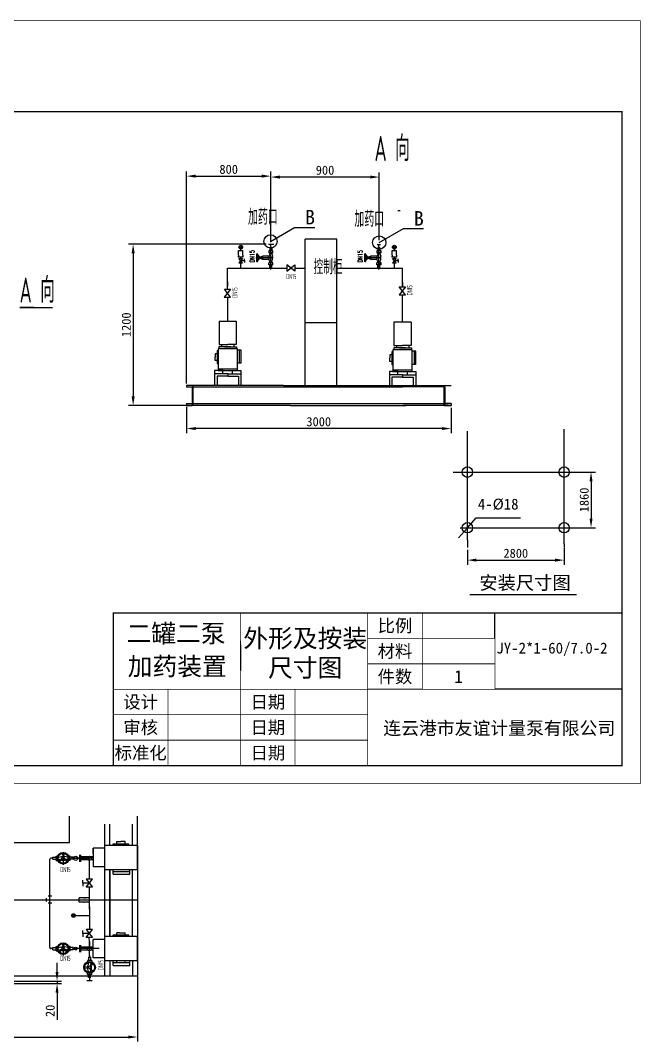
# Model space of a CAD drawing. Header units: millimetres. Extents: x 74 to 371, y -52 to 229.
# Drawn here: x 200.7 to 371.4, y -51.7 to 229.4 of the extents above; entities that cross this region are included whole.
import ezdxf
from ezdxf.enums import TextEntityAlignment as Align

# ---------------------------------------------------------------- set-up
doc = ezdxf.new("R2010")
doc.units = ezdxf.units.MM
doc.header["$PDMODE"] = 35
doc.layers.add('01-轮廓线', color=7, linetype='Continuous', lineweight=35)
doc.layers.add('04-标注', color=3, linetype='Continuous', lineweight=20)
doc.layers.add('05-文字', color=5, linetype='Continuous')
doc.styles.add('HZ0', font='romans', dxfattribs={"width": 0.6, "bigfont": 'hztxt0'})
doc.styles.add('S', font='SimSun.ttf')
doc.styles.add('S1', font='isocp.shx', dxfattribs={"width": 0.6, "height": 4.5, "bigfont": 'chinese.shx'})
doc.dimstyles.new('ISO-25', dxfattribs={"dimtxt": 2.5, "dimasz": 2.5, "dimexe": 1.25, "dimexo": 0.625, "dimtad": 1, "dimtxsty": 'Standard', "dimcen": 2.5, "dimadec": 0, "dimazin": 0, "dimtfac": 1, "dimtmove": 0, "dimatfit": 3, "dimfxl": 0, "dimarcsym": 0})

# ---------------------------------------------------------------- blocks, each defined once
blk = doc.blocks.new('*D24')
at = {"color": 0, "lineweight": -2}
for p, q in [((246.39, 123.03), (246.39, 115.78)), ((319.19, 122.75), (319.19, 115.78)), ((316.69, 117.03), (248.89, 117.03))]:
    blk.add_line(p, q, dxfattribs=at)
at = {"color": 0}
for points in [[(248.89, 117.44), (248.89, 116.61), (246.39, 117.03)], [(316.69, 117.44), (316.69, 116.61), (319.19, 117.03)]]:
    blk.add_solid(points, dxfattribs=at)
at = {"layer": 'Defpoints', "color": 0}
for p in [(246.39, 123.66), (319.19, 123.37), (246.39, 117.03)]:
    blk.add_point(p, dxfattribs=at)
at = {"color": 0, "insert": (282.79, 118.9), "char_height": 2.5, "attachment_point": 5}
blk.add_mtext('\\A1;3000', dxfattribs=at)
blk = doc.blocks.new('*D25')
at = {"color": 0, "lineweight": -2}
for p, q in [((268.33, 167.8), (230.45, 167.8)), ((231.7, 165.3), (231.7, 125.87)), ((247.3, 123.37), (230.45, 123.37))]:
    blk.add_line(p, q, dxfattribs=at)
at = {"color": 0}
for points in [[(231.28, 165.3), (232.12, 165.3), (231.7, 167.8)], [(231.28, 125.87), (232.12, 125.87), (231.7, 123.37)]]:
    blk.add_solid(points, dxfattribs=at)
at = {"layer": 'Defpoints', "color": 0}
for p in [(268.95, 167.8), (231.7, 123.37), (247.92, 123.37)]:
    blk.add_point(p, dxfattribs=at)
at = {"color": 0, "insert": (229.83, 145.59), "char_height": 2.5, "attachment_point": 5, "rotation": 90}
blk.add_mtext('\\A1;1200', dxfattribs=at)
blk = doc.blocks.new('*D26')
at = {"color": 0, "lineweight": -2}
for p, q in [((246.39, 129.47), (246.39, 187.75)), ((248.89, 186.5), (267.1, 186.5)), ((269.6, 168.29), (269.6, 187.75))]:
    blk.add_line(p, q, dxfattribs=at)
at = {"color": 0}
for points in [[(248.89, 186.92), (248.89, 186.08), (246.39, 186.5)], [(267.1, 186.92), (267.1, 186.08), (269.6, 186.5)]]:
    blk.add_solid(points, dxfattribs=at)
at = {"layer": 'Defpoints', "color": 0}
for p in [(269.6, 186.5), (269.6, 167.67), (246.39, 128.84)]:
    blk.add_point(p, dxfattribs=at)
at = {"color": 0, "insert": (258, 188.37), "char_height": 2.5, "attachment_point": 5}
blk.add_mtext('\\A1;800', dxfattribs=at)
blk = doc.blocks.new('*D32')
at = {"color": 0, "lineweight": -2}
for p, q in [((323.7, 83.63), (323.7, 79.56)), ((350.34, 84.15), (350.34, 79.56)), ((326.2, 80.81), (347.84, 80.81))]:
    blk.add_line(p, q, dxfattribs=at)
at = {"color": 0}
for points in [[(326.2, 81.23), (326.2, 80.39), (323.7, 80.81)], [(347.84, 81.23), (347.84, 80.39), (350.34, 80.81)]]:
    blk.add_solid(points, dxfattribs=at)
at = {"layer": 'Defpoints', "color": 0}
for p in [(350.34, 84.78), (323.7, 84.26), (350.34, 80.81)]:
    blk.add_point(p, dxfattribs=at)
at = {"color": 0, "insert": (337.02, 82.69), "char_height": 2.5, "attachment_point": 5}
blk.add_mtext('\\A1;2800', dxfattribs=at)
blk = doc.blocks.new('*D39')
at = {"color": 0, "lineweight": -2}
for p, q in [((232.88, -32.21), (232.88, -51.7)), ((156.56, -40.93), (156.56, -51.7)), ((159.06, -50.45), (230.38, -50.45))]:
    blk.add_line(p, q, dxfattribs=at)
at = {"color": 0}
for points in [[(159.06, -50.04), (159.06, -50.87), (156.56, -50.45)], [(230.38, -50.04), (230.38, -50.87), (232.88, -50.45)]]:
    blk.add_solid(points, dxfattribs=at)
at = {"layer": 'Defpoints', "color": 0}
for p in [(232.88, -31.59), (156.56, -40.31), (232.88, -50.45)]:
    blk.add_point(p, dxfattribs=at)
at = {"color": 0, "insert": (194.72, -48.58), "char_height": 2.5, "attachment_point": 5}
blk.add_mtext('\\A1;2200', dxfattribs=at)
blk = doc.blocks.new('*D40')
at = {"color": 0, "lineweight": -2}
for p, q in [((210.76, -32.53), (210.76, -30.03)), ((190.51, -35.03), (212.01, -35.03)), ((195.34, -35.75), (212.01, -35.75)), ((210.76, -35.03), (210.76, -35.75)), ((210.76, -38.25), (210.76, -45.75))]:
    blk.add_line(p, q, dxfattribs=at)
at = {"color": 0}
for points in [[(210.34, -32.53), (211.18, -32.53), (210.76, -35.03)], [(210.34, -38.25), (211.18, -38.25), (210.76, -35.75)]]:
    blk.add_solid(points, dxfattribs=at)
at = {"layer": 'Defpoints', "color": 0}
for p in [(189.88, -35.03), (194.72, -35.75), (210.76, -35.75)]:
    blk.add_point(p, dxfattribs=at)
at = {"color": 0, "insert": (208.88, -43.25), "char_height": 2.5, "attachment_point": 5, "rotation": 90}
blk.add_mtext('\\A1;20', dxfattribs=at)
blk = doc.blocks.new('*D41')
at = {"color": 0, "lineweight": -2}
for p, q in [((269.6, 174.23), (269.6, 187.5)), ((296.95, 186.25), (272.1, 186.25)), ((299.45, 168.84), (299.45, 187.5))]:
    blk.add_line(p, q, dxfattribs=at)
at = {"color": 0}
for points in [[(272.1, 186.67), (272.1, 185.83), (269.6, 186.25)], [(296.95, 186.67), (296.95, 185.83), (299.45, 186.25)]]:
    blk.add_solid(points, dxfattribs=at)
at = {"layer": 'Defpoints', "color": 0}
for p in [(269.6, 186.25), (269.6, 173.61), (299.45, 168.22)]:
    blk.add_point(p, dxfattribs=at)
at = {"color": 0, "insert": (284.52, 188.12), "char_height": 2.5, "attachment_point": 5}
blk.add_mtext('\\A1;900', dxfattribs=at)
blk = doc.blocks.new('*D44')
at = {"color": 0, "lineweight": -2}
for p, q in [((350.96, 105.03), (358.99, 105.03)), ((357.74, 102.53), (357.74, 92.24)), ((350.96, 89.74), (358.99, 89.74))]:
    blk.add_line(p, q, dxfattribs=at)
at = {"color": 0}
for points in [[(357.32, 102.53), (358.15, 102.53), (357.74, 105.03)], [(357.32, 92.24), (358.15, 92.24), (357.74, 89.74)]]:
    blk.add_solid(points, dxfattribs=at)
at = {"layer": 'Defpoints', "color": 0}
for p in [(350.34, 105.03), (350.34, 89.74), (357.74, 89.74)]:
    blk.add_point(p, dxfattribs=at)
at = {"color": 0, "insert": (355.86, 97.38), "char_height": 2.5, "attachment_point": 5, "rotation": 90}
blk.add_mtext('\\A1;1860', dxfattribs=at)

msp = doc.modelspace()

# ---------------------------------------------------------------- linework, layer by layer
at = {"color": 0}
for p, q in [((304.592, 177.015), (305.23, 177.015)), ((269.515, 168.55), (276.15, 172.38)), ((276.15, 172.38), (281.682, 172.38)), ((299.451, 168.216), (306.086, 172.047)), ((306.086, 172.047), (311.618, 172.047)), ((287.723, 169.162), (279.083, 169.162)), ((279.083, 128.842), (279.083, 169.162)), ((287.723, 128.554), (287.723, 169.162)), ((260.704, 166.018), (261.891, 166.018)), ((260.704, 165.361), (260.704, 166.018)), ((261.298, 166.979), (261.297, 166.018)), ((261.891, 165.361), (261.891, 166.018)), ((268.952, 167.8), (270.443, 167.8)), ((269.023, 165.934), (269.023, 165.358)), ((270.175, 165.934), (269.023, 165.934)), ((269.887, 166.798), (269.311, 166.798)), ((269.311, 166.798), (269.311, 165.934)), ((269.599, 166.798), (269.599, 167.669)), ((269.599, 161.211), (269.599, 166.798)), ((269.887, 166.798), (269.887, 165.934)), ((270.175, 165.358), (270.175, 165.934)), ((298.781, 165.934), (298.781, 165.358)), ((299.933, 165.934), (298.781, 165.934)), ((298.91, 167.701), (299.774, 167.701)), ((299.645, 166.798), (299.069, 166.798)), ((299.069, 166.798), (299.069, 165.934)), ((299.357, 166.798), (299.357, 167.669)), ((299.357, 161.211), (299.357, 166.798)), ((299.645, 166.798), (299.645, 165.934)), ((299.933, 165.358), (299.933, 165.934)), ((302.986, 166.018), (304.173, 166.018)), ((302.986, 165.361), (302.986, 166.018)), ((303.58, 166.979), (303.579, 166.018)), ((304.173, 165.361), (304.173, 166.018)), ((260.704, 164.756), (260.704, 165.361)), ((260.704, 164.756), (260.704, 164.518)), ((260.704, 164.215), (260.704, 164.518)), ((261.891, 164.215), (260.704, 164.215)), ((261.79, 163.86), (260.813, 162.65)), ((261.781, 162.65), (260.822, 163.86)), ((260.822, 163.86), (261.79, 163.86)), ((260.822, 163.86), (261.79, 163.86)), ((261.297, 164.215), (261.297, 163.86)), ((261.302, 163.255), (262.328, 163.255)), ((261.891, 164.756), (261.891, 165.689)), ((261.891, 164.756), (261.891, 164.215)), ((261.891, 164.215), (261.891, 164.518)), ((262.328, 163.255), (262.328, 163.738)), ((262.328, 163.255), (262.328, 162.771)), ((270.256, 164.004), (265.505, 164.004)), ((265.927, 165.133), (265.725, 165.133)), ((265.725, 162.875), (265.725, 165.133)), ((265.927, 162.875), (265.927, 165.133)), ((265.927, 164.942), (266.399, 164.307)), ((265.927, 164.773), (266.273, 164.307)), ((266.209, 164.198), (265.927, 164.198)), ((266.209, 163.81), (265.927, 163.81)), ((265.927, 163.067), (266.399, 163.702)), ((265.927, 163.236), (266.273, 163.702)), ((266.209, 163.702), (266.209, 164.307)), ((266.209, 164.307), (266.44, 164.307)), ((266.209, 163.702), (266.44, 163.702)), ((266.44, 163.702), (266.44, 164.307)), ((266.767, 164.198), (266.44, 164.198)), ((266.767, 163.81), (266.44, 163.81)), ((267.374, 164.436), (266.767, 164.198)), ((266.767, 163.81), (266.767, 164.198)), ((267.374, 163.572), (266.767, 163.81)), ((269.096, 164.436), (267.374, 164.436)), ((267.374, 163.572), (267.374, 164.436)), ((269.096, 163.572), (267.374, 163.572)), ((270.175, 165.358), (269.023, 165.358)), ((269.311, 165.209), (269.096, 164.436)), ((269.096, 163.572), (269.096, 164.436)), ((269.311, 162.799), (269.096, 163.572)), ((269.311, 165.209), (269.311, 165.358)), ((269.887, 165.209), (269.887, 165.358)), ((269.887, 165.209), (270.101, 164.436)), ((269.887, 162.799), (270.101, 163.572)), ((270.101, 163.572), (270.101, 164.436)), ((300.014, 164.004), (295.263, 164.004)), ((295.685, 165.133), (295.484, 165.133)), ((295.484, 162.875), (295.484, 165.133)), ((295.685, 162.875), (295.685, 165.133)), ((295.685, 164.942), (296.158, 164.307)), ((295.685, 164.773), (296.032, 164.307)), ((295.967, 164.198), (295.685, 164.198)), ((295.967, 163.81), (295.685, 163.81)), ((295.685, 163.067), (296.158, 163.702)), ((295.685, 163.236), (296.032, 163.702)), ((295.967, 163.702), (295.967, 164.307)), ((295.967, 164.307), (296.199, 164.307)), ((295.967, 163.702), (296.199, 163.702)), ((296.199, 163.702), (296.199, 164.307)), ((296.525, 164.198), (296.199, 164.198)), ((296.525, 163.81), (296.199, 163.81)), ((297.133, 164.436), (296.525, 164.198)), ((296.525, 163.81), (296.525, 164.198)), ((297.133, 163.572), (296.525, 163.81)), ((298.855, 164.436), (297.133, 164.436)), ((297.133, 163.572), (297.133, 164.436)), ((298.855, 163.572), (297.133, 163.572)), ((299.933, 165.358), (298.781, 165.358)), ((299.069, 165.209), (298.855, 164.436)), ((298.855, 163.572), (298.855, 164.436)), ((299.069, 162.799), (298.855, 163.572)), ((299.069, 165.209), (299.069, 165.358)), ((299.645, 165.209), (299.645, 165.358)), ((299.645, 165.209), (299.86, 164.436)), ((299.645, 162.799), (299.86, 163.572)), ((299.86, 163.572), (299.86, 164.436)), ((302.986, 164.756), (302.986, 165.361)), ((302.986, 164.756), (302.986, 164.518)), ((302.986, 164.215), (302.986, 164.518)), ((304.173, 164.215), (302.986, 164.215)), ((304.072, 163.86), (303.095, 162.65)), ((304.063, 162.65), (303.104, 163.86)), ((303.104, 163.86), (304.072, 163.86)), ((303.104, 163.86), (304.072, 163.86)), ((303.579, 164.215), (303.579, 163.86)), ((303.584, 163.255), (304.61, 163.255)), ((304.173, 164.756), (304.173, 165.689)), ((304.173, 164.756), (304.173, 164.215)), ((304.173, 164.215), (304.173, 164.518)), ((304.61, 163.255), (304.61, 163.738)), ((304.61, 163.255), (304.61, 162.771)), ((257.672, 156.172), (257.672, 161.211)), ((257.672, 161.211), (261.297, 161.211)), ((260.813, 162.65), (261.781, 162.65)), ((261.297, 162.65), (261.297, 162.315)), ((261.297, 162.315), (261.297, 161.211)), ((261.297, 161.211), (274.024, 161.211)), ((265.927, 162.875), (265.725, 162.875)), ((270.175, 162.651), (269.023, 162.651)), ((269.023, 162.075), (269.023, 162.651)), ((270.175, 162.075), (269.023, 162.075)), ((269.311, 162.651), (269.311, 162.799)), ((269.311, 161.211), (269.311, 162.075)), ((269.887, 161.211), (269.311, 161.211)), ((269.599, 161.211), (269.599, 162.736)), ((269.599, 160.814), (269.599, 161.211)), ((269.887, 162.651), (269.887, 162.799)), ((269.887, 161.211), (269.887, 162.075)), ((270.175, 162.075), (270.175, 162.651)), ((274.024, 162.094), (274.024, 160.366)), ((276.184, 160.35), (274.024, 162.094)), ((274.024, 160.366), (276.184, 162.078)), ((276.184, 162.078), (276.184, 160.35)), ((276.184, 162.078), (276.184, 160.35)), ((276.184, 161.211), (277.9, 161.211)), ((277.9, 161.211), (279.083, 161.211)), ((287.723, 161.211), (292.341, 161.211)), ((292.341, 161.211), (305.804, 161.211)), ((295.685, 162.875), (295.484, 162.875)), ((299.933, 162.651), (298.781, 162.651)), ((298.781, 162.075), (298.781, 162.651)), ((299.933, 162.075), (298.781, 162.075)), ((299.069, 162.651), (299.069, 162.799)), ((299.069, 161.211), (299.069, 162.075)), ((299.645, 161.211), (299.069, 161.211)), ((299.357, 160.814), (299.357, 161.211)), ((299.645, 162.651), (299.645, 162.799)), ((299.645, 161.211), (299.645, 162.736)), ((299.645, 161.211), (299.645, 162.075)), ((299.933, 162.075), (299.933, 162.651)), ((303.095, 162.65), (304.063, 162.65)), ((303.579, 162.65), (303.579, 162.315)), ((303.579, 162.315), (303.579, 161.211)), ((305.804, 159.817), (305.804, 161.211)), ((305.804, 160.354), (305.804, 160.923)), ((305.804, 155.884), (305.804, 160.891)), ((305.804, 159.817), (305.804, 160.891)), ((257.672, 157.518), (257.672, 156.172)), ((305.804, 155.884), (305.804, 159.817)), ((258.544, 155.367), (256.801, 153.207)), ((258.529, 153.207), (256.816, 155.367)), ((256.816, 155.367), (258.544, 155.367)), ((256.816, 155.367), (258.544, 155.367)), ((257.68, 155.367), (257.672, 156.845)), ((287.723, 128.842), (287.723, 156.246)), ((306.652, 156), (304.908, 153.84)), ((306.636, 153.84), (304.924, 156)), ((304.924, 156), (306.652, 156)), ((304.924, 156), (306.652, 156)), ((305.804, 157.23), (305.804, 155.884)), ((256.801, 153.207), (258.529, 153.207)), ((257.735, 146.63), (257.735, 153.207)), ((304.908, 153.84), (306.636, 153.84)), ((305.772, 153.84), (305.772, 146.342)), ((204.206, 150.382), (204.206, 150.382)), ((204.328, 150.382), (209.522, 150.382)), ((255.37, 146.63), (255.37, 140.147)), ((255.37, 146.63), (260.1, 146.63)), ((260.1, 146.63), (260.1, 140.147)), ((303.497, 146.342), (303.497, 139.859)), ((307.044, 146.342), (303.497, 146.342)), ((308.227, 146.342), (305.862, 146.342)), ((308.227, 146.342), (308.227, 139.859)), ((287.723, 146.122), (279.083, 146.122)), ((255.086, 138.422), (254.791, 138.422)), ((254.791, 138.422), (254.791, 134.908)), ((260.385, 138.98), (255.086, 138.98)), ((255.086, 138.98), (255.086, 133.036)), ((257.735, 139.531), (255.318, 139.531)), ((255.318, 139.531), (255.318, 138.98)), ((255.37, 140.147), (257.735, 140.147)), ((256.028, 140.147), (256.028, 139.531)), ((256.889, 139.531), (257.735, 139.531)), ((260.1, 140.147), (257.735, 140.147)), ((258.581, 139.531), (257.735, 139.531)), ((257.735, 139.531), (260.152, 139.531)), ((259.443, 140.147), (259.443, 139.531)), ((260.152, 139.531), (260.152, 138.98)), ((260.385, 133.036), (260.385, 138.98)), ((261.421, 138.64), (260.385, 138.64)), ((260.903, 138.64), (260.903, 134.987)), ((261.421, 134.987), (261.421, 138.64)), ((303.212, 138.134), (302.917, 138.134)), ((302.917, 138.134), (302.917, 134.62)), ((308.511, 138.692), (303.212, 138.692)), ((303.212, 138.692), (303.212, 132.748)), ((305.862, 139.243), (303.445, 139.243)), ((303.445, 139.243), (303.445, 138.692)), ((303.497, 139.859), (305.862, 139.859)), ((304.154, 139.859), (304.154, 139.243)), ((305.016, 139.243), (305.862, 139.243)), ((308.227, 139.859), (305.862, 139.859)), ((306.708, 139.243), (305.862, 139.243)), ((305.862, 139.243), (308.278, 139.243)), ((307.569, 139.859), (307.569, 139.243)), ((308.278, 139.243), (308.278, 138.692)), ((308.511, 132.748), (308.511, 138.692)), ((309.548, 138.352), (308.511, 138.352)), ((309.029, 138.352), (309.029, 134.699)), ((309.548, 134.699), (309.548, 138.352)), ((254.791, 137.589), (254.233, 137.589)), ((254.233, 137.589), (254.233, 136.665)), ((254.233, 135.741), (254.233, 136.665)), ((254.791, 135.741), (254.233, 135.741)), ((261.421, 134.987), (260.385, 134.987)), ((302.917, 137.301), (302.359, 137.301)), ((302.359, 137.301), (302.359, 136.377)), ((302.359, 135.453), (302.359, 136.377)), ((302.917, 135.453), (302.359, 135.453)), ((256.399, 133.036), (254.095, 133.036)), ((254.095, 133.036), (254.095, 132.115)), ((254.095, 132.115), (254.095, 128.842)), ((257.735, 132.115), (254.095, 132.115)), ((254.791, 134.908), (255.086, 134.908)), ((255.086, 133.497), (260.385, 133.497)), ((255.086, 133.036), (260.385, 133.036)), ((256.399, 132.115), (256.399, 133.036)), ((257.735, 132.115), (257.735, 131.423)), ((257.735, 132.115), (261.376, 132.115)), ((257.735, 132.115), (257.735, 131.423)), ((259.072, 132.115), (259.072, 133.036)), ((259.072, 133.036), (261.376, 133.036)), ((261.376, 133.036), (261.376, 132.115)), ((261.376, 132.115), (261.376, 128.842)), ((304.525, 132.748), (302.221, 132.748)), ((302.221, 132.748), (302.221, 131.827)), ((302.917, 134.62), (303.212, 134.62)), ((303.212, 133.209), (308.511, 133.209)), ((303.212, 132.748), (308.511, 132.748)), ((304.525, 131.827), (304.525, 132.748)), ((307.198, 131.827), (307.198, 132.748)), ((307.198, 132.748), (309.502, 132.748)), ((309.548, 134.699), (308.511, 134.699)), ((309.502, 132.748), (309.502, 131.827)), ((254.786, 131.423), (254.786, 128.842)), ((257.735, 131.423), (254.786, 131.423)), ((257.735, 131.423), (260.684, 131.423)), ((260.684, 131.423), (260.684, 128.842)), ((302.221, 131.827), (302.221, 128.554)), ((305.862, 131.827), (302.221, 131.827)), ((305.862, 131.135), (302.913, 131.135)), ((302.913, 131.135), (302.913, 128.842)), ((305.862, 131.827), (305.862, 131.135)), ((305.862, 131.827), (309.502, 131.827)), ((305.862, 131.827), (305.862, 131.135)), ((305.862, 131.135), (308.811, 131.135)), ((308.811, 131.135), (308.811, 128.554)), ((309.502, 131.827), (309.502, 128.554)), ((273.115, 128.842), (246.395, 128.842)), ((246.395, 128.842), (246.395, 128.554)), ((246.395, 128.554), (255.035, 128.554)), ((247.923, 128.554), (247.923, 123.37)), ((248.267, 123.37), (248.267, 128.842)), ((248.267, 128.554), (279.083, 128.554)), ((273.115, 128.842), (319.195, 128.842)), ((279.083, 128.554), (305.803, 128.554)), ((286.139, 128.554), (287.723, 128.554)), ((287.723, 128.554), (286.139, 128.554)), ((287.723, 128.842), (287.723, 128.554)), ((317.323, 128.554), (305.803, 128.554)), ((317.323, 123.37), (317.323, 128.842)), ((317.611, 123.37), (317.611, 128.554)), ((246.395, 123.946), (246.395, 123.37)), ((246.395, 123.946), (247.923, 123.946)), ((247.923, 123.946), (318.403, 123.946)), ((319.195, 123.946), (317.611, 123.946)), ((319.195, 123.946), (319.195, 123.37)), ((246.395, 123.37), (247.923, 123.37)), ((247.923, 123.37), (246.395, 123.37)), ((246.395, 123.37), (247.923, 123.37)), ((248.267, 123.37), (246.395, 123.37)), ((274.987, 123.37), (248.267, 123.37)), ((274.987, 123.37), (306.719, 123.37)), ((317.323, 123.37), (306.091, 123.37)), ((317.323, 123.37), (319.195, 123.37)), ((317.611, 123.37), (319.195, 123.37)), ((319.195, 123.37), (317.611, 123.37)), ((323.697, 86.397), (323.697, 116.343)), ((350.337, 85.3), (350.337, 116.813)), ((319.758, 105.032), (320.396, 105.032)), ((320.396, 105.032), (353.751, 105.032)), ((323.697, 89.737), (326.077, 92.425)), ((326.077, 92.425), (338.294, 92.425)), ((323.697, 89.737), (321.209, 86.929)), ((321.702, 89.737), (353.096, 89.737)), ((323.697, 86.397), (323.697, 84.258)), ((350.337, 85.3), (350.337, 84.258)), ((350.337, 85.3), (350.337, 84.259)), ((324.404, 71.31), (353.692, 71.31)), ((296.269, 66.261), (311.269, 66.261)), ((331.269, 59.261), (331.269, 66.261)), ((214.158, 3.128), (214.158, 10.328)), ((232.878, 2.653), (232.878, 10.328)), ((223.792, 8.168), (223.792, -29.424)), ((225.31, 2.284), (225.31, 8.168)), ((231.481, 2.284), (231.481, 8.168)), ((232.878, 1.641), (232.878, 8.168)), ((179.598, 3.128), (214.158, 3.128)), ((227.173, 2.653), (227.173, 3.35)), ((227.173, 3.35), (228.328, 3.35)), ((229.483, 3.35), (228.328, 3.35)), ((229.483, 2.653), (229.483, 3.35)), ((212.242, 0.07), (212.354, -0.935)), ((212.437, 0.449), (212.437, -3.039)), ((212.633, 0.07), (212.52, -0.935)), ((223.792, 1.515), (220.724, 1.515)), ((220.724, 0.025), (220.724, 1.515)), ((220.724, 1.515), (220.724, -3.57)), ((220.724, 0.025), (220.724, -2.518)), ((232.878, 2.284), (223.792, 2.284)), ((223.792, 2.284), (223.792, -4.34)), ((223.792, 1.515), (223.792, -3.57)), ((230.524, 2.653), (226.132, 2.653)), ((226.132, 2.653), (226.132, 2.284)), ((230.524, 2.284), (230.524, 2.653)), ((232.878, -4.34), (232.878, 2.284)), ((232.878, 2.284), (232.878, -31.587)), ((208.786, -25.839), (208.786, -1.535)), ((209.643, -1.247), (209.074, -1.247)), ((209.643, -0.959), (210.507, -0.959)), ((209.643, -1.535), (209.643, -0.959)), ((209.643, -1.535), (210.507, -1.535)), ((210.507, -0.671), (211.083, -0.671)), ((210.507, -1.823), (210.507, -0.671)), ((210.507, -1.823), (210.931, -1.823)), ((211.083, -1.572), (211.083, -0.922)), ((211.083, -0.959), (211.232, -0.959)), ((211.083, -1.535), (211.232, -1.535)), ((211.199, -1.736), (212.126, -1.33)), ((211.232, -0.959), (212.005, -0.744)), ((211.232, -1.535), (211.493, -1.607)), ((211.394, -2.074), (212.209, -1.474)), ((211.882, -1.715), (212.005, -1.749)), ((212.005, -0.744), (212.333, -0.744)), ((212.005, -1.749), (212.869, -1.749)), ((212.541, -0.744), (212.869, -0.744)), ((213.48, -2.074), (212.665, -1.474)), ((213.675, -1.736), (212.748, -1.33)), ((213.642, -0.959), (212.869, -0.744)), ((212.992, -1.715), (212.869, -1.749)), ((213.642, -1.535), (213.381, -1.607)), ((213.642, -0.959), (213.791, -0.959)), ((213.642, -1.535), (213.791, -1.535)), ((213.791, -1.572), (213.791, -0.922)), ((214.367, -0.671), (213.943, -0.671)), ((214.367, -1.823), (213.943, -1.823)), ((214.367, -1.823), (214.367, -0.671)), ((215.231, -0.959), (214.367, -0.959)), ((215.231, -1.535), (214.367, -1.535)), ((214.738, -1.247), (219.375, -1.247)), ((215.231, -1.535), (215.231, -0.959)), ((216.571, -1.247), (215.231, -1.247)), ((218.657, -1.247), (215.901, -1.247)), ((218.657, -1.247), (215.901, -1.247)), ((217.733, -1.247), (215.901, -1.247)), ((217.063, -2.219), (217.063, -0.275)), ((217.063, -2.219), (217.063, -0.275)), ((217.279, -2.219), (217.279, -0.275)), ((217.279, -2.219), (217.279, -0.275)), ((219.299, -0.834), (217.279, -0.834)), ((219.315, -1.66), (217.279, -1.66)), ((220.827, -1.247), (217.803, -1.247)), ((219.68, -7.017), (219.68, -0.834)), ((220.724, -0.834), (220.017, -0.834)), ((220.724, -1.66), (220.017, -1.66)), ((223.792, -3.57), (220.724, -3.57)), ((223.792, -4.34), (232.878, -4.34)), ((223.792, -4.34), (223.792, -22.8)), ((225.31, -4.34), (225.31, -22.8)), ((225.31, -22.8), (225.31, -4.34)), ((226.23, -5.635), (226.23, -4.34)), ((230.797, -4.988), (226.23, -4.988)), ((230.797, -5.635), (230.797, -4.34)), ((231.481, -5.635), (231.481, -4.34)), ((217.84, -8.097), (217.84, -7.234)), ((219.672, -8.097), (217.84, -8.097)), ((217.84, -8.097), (217.84, -8.96)), ((218.8, -9.177), (220.544, -7.017)), ((218.816, -7.017), (220.528, -9.177)), ((220.544, -7.017), (218.816, -7.017)), ((226.23, -5.635), (230.797, -5.635)), ((220.528, -9.177), (218.8, -9.177)), ((220.528, -9.177), (218.8, -9.177)), ((219.658, -10.257), (219.664, -9.177)), ((219.658, -13.879), (219.658, -10.257)), ((156.558, -12.712), (232.878, -12.712)), ((207.72, -12.211), (207.72, -13.154)), ((208.281, -11.567), (209.288, -11.567)), ((208.323, -13.537), (209.351, -13.537)), ((208.382, -12.712), (210.663, -12.712)), ((216.824, -13.305), (216.824, -12.118)), ((217.481, -12.118), (216.824, -12.118)), ((217.481, -13.305), (216.824, -13.305)), ((218.086, -12.118), (217.153, -12.118)), ((218.086, -13.305), (217.481, -13.305)), ((218.086, -12.118), (218.627, -12.118)), ((218.086, -13.305), (218.324, -13.305)), ((218.929, -12.118), (218.324, -12.118)), ((218.929, -13.305), (218.324, -13.305)), ((219.658, -12.118), (218.929, -12.118)), ((219.658, -13.305), (218.929, -13.305)), ((219.658, -15.261), (219.658, -13.819)), ((219.658, -14.582), (219.658, -15.261)), ((219.658, -15.261), (219.658, -18.717)), ((215.283, -17.02), (219.658, -17.02)), ((219.658, -18.717), (219.658, -19.808)), ((217.81, -21.968), (217.81, -21.105)), ((217.81, -21.968), (217.81, -22.831)), ((219.642, -21.968), (217.81, -21.968)), ((218.77, -23.048), (219.277, -22.42)), ((220.514, -20.888), (218.786, -20.888)), ((218.786, -20.888), (219.997, -22.416)), ((219.277, -22.42), (220.514, -20.888)), ((219.658, -19.808), (219.65, -20.888)), ((219.997, -22.416), (220.498, -23.048)), ((230.524, -22.432), (226.132, -22.432)), ((226.132, -22.432), (226.132, -22.8)), ((227.969, -21.734), (227.173, -21.734)), ((227.173, -22.432), (227.173, -21.734)), ((227.969, -21.734), (229.483, -21.734)), ((229.483, -22.432), (229.483, -21.734)), ((230.524, -22.8), (230.524, -22.432)), ((212.242, -24.811), (212.354, -25.816)), ((212.437, -24.547), (212.437, -28.035)), ((212.633, -24.811), (212.52, -25.816)), ((217.063, -27.099), (217.063, -25.155)), ((217.279, -27.099), (217.279, -25.155)), ((220.498, -23.048), (218.77, -23.048)), ((219.658, -24.192), (219.634, -23.048)), ((219.658, -27.996), (219.658, -24.192)), ((219.658, -24.192), (219.658, -26.094)), ((220.724, -28.655), (220.724, -23.57)), ((222.237, -23.57), (220.724, -23.57)), ((223.792, -23.57), (222.237, -23.57)), ((232.878, -22.8), (223.792, -22.8)), ((223.792, -22.8), (223.792, -29.424)), ((223.792, -23.57), (223.792, -28.655)), ((232.878, -29.424), (232.878, -22.8)), ((209.643, -26.127), (209.074, -26.127)), ((209.643, -25.839), (210.507, -25.839)), ((209.643, -26.415), (209.643, -25.839)), ((209.643, -26.415), (210.507, -26.415)), ((210.507, -26.703), (210.507, -25.551)), ((210.507, -25.551), (211.083, -25.551)), ((210.507, -26.703), (210.931, -26.703)), ((211.083, -26.452), (211.083, -25.802)), ((211.083, -25.839), (211.232, -25.839)), ((211.083, -26.415), (211.232, -26.415)), ((211.199, -26.616), (212.126, -26.211)), ((211.232, -25.839), (212.005, -25.625)), ((211.232, -26.415), (211.493, -26.488)), ((211.394, -26.955), (212.209, -26.355)), ((211.882, -26.596), (212.005, -26.63)), ((212.005, -25.625), (212.333, -25.625)), ((212.005, -26.63), (212.869, -26.63)), ((212.541, -25.625), (212.869, -25.625)), ((213.48, -26.955), (212.665, -26.355)), ((213.675, -26.616), (212.748, -26.211)), ((213.642, -25.839), (212.869, -25.625)), ((212.992, -26.596), (212.869, -26.63)), ((213.642, -26.415), (213.381, -26.488)), ((213.642, -25.839), (213.791, -25.839)), ((213.642, -26.415), (213.791, -26.415)), ((213.791, -26.452), (213.791, -25.802)), ((214.367, -25.551), (213.943, -25.551)), ((214.367, -26.703), (213.943, -26.703)), ((214.367, -26.703), (214.367, -25.551)), ((215.231, -25.839), (214.367, -25.839)), ((215.231, -26.415), (214.367, -26.415)), ((215.231, -26.415), (215.231, -25.839)), ((215.901, -26.127), (215.231, -26.127)), ((218.547, -26.127), (215.901, -26.127)), ((219.299, -25.714), (217.279, -25.714)), ((219.315, -26.54), (217.279, -26.54)), ((220.328, -26.127), (217.572, -26.127)), ((222.341, -26.127), (219.317, -26.127)), ((220.724, -25.714), (220.017, -25.714)), ((220.724, -26.54), (220.017, -26.54)), ((220.29, -29.346), (219.138, -29.346)), ((219.138, -29.346), (219.138, -29.769)), ((219.426, -30.071), (219.212, -30.844)), ((219.212, -31.171), (219.212, -30.844)), ((220.039, -29.922), (219.389, -29.922)), ((219.426, -28.482), (219.426, -29.346)), ((220.002, -28.482), (219.426, -28.482)), ((219.426, -30.071), (219.426, -29.922)), ((220.203, -30.038), (219.798, -30.965)), ((220.542, -30.233), (219.942, -31.048)), ((220.002, -28.482), (220.002, -29.346)), ((220.002, -30.071), (220.002, -29.922)), ((220.002, -30.071), (220.075, -30.332)), ((220.183, -30.721), (220.217, -30.844)), ((220.217, -31.708), (220.217, -30.844)), ((220.29, -29.346), (220.29, -29.769)), ((223.792, -28.655), (220.724, -28.655)), ((223.792, -28.655), (222.237, -28.655)), ((223.792, -29.424), (232.878, -29.424)), ((223.792, -29.424), (223.792, -33.592)), ((225.31, -29.424), (225.31, -33.592)), ((226.23, -30.72), (226.23, -29.424)), ((230.797, -30.072), (226.23, -30.072)), ((226.23, -30.72), (230.797, -30.72)), ((227.125, -29.424), (227.125, -30.04)), ((229.544, -30.04), (229.544, -29.424)), ((230.797, -30.72), (230.797, -29.424)), ((231.481, -29.424), (231.481, -31.587)), ((156.558, -33.592), (215.132, -33.592)), ((212.222, -33.592), (229.968, -33.592)), ((218.398, -31.08), (219.403, -31.193)), ((218.398, -31.471), (219.403, -31.359)), ((219.138, -33.205), (219.138, -32.629)), ((220.29, -33.205), (219.138, -33.205)), ((219.212, -31.708), (219.212, -31.38)), ((219.426, -32.481), (219.212, -31.708)), ((220.039, -32.629), (219.389, -32.629)), ((219.426, -32.629), (219.426, -32.481)), ((219.426, -34.069), (219.426, -33.205)), ((219.714, -32.755), (219.714, -34.663)), ((219.714, -33.205), (219.714, -34.848)), ((220.203, -32.514), (219.798, -31.587)), ((220.542, -32.318), (219.942, -31.504)), ((220.002, -32.481), (220.075, -32.22)), ((220.002, -32.629), (220.002, -32.481)), ((220.002, -34.069), (220.002, -33.205)), ((220.183, -31.831), (220.217, -31.708)), ((220.29, -33.205), (220.29, -32.782)), ((229.968, -33.592), (232.878, -33.592)), ((231.481, -31.587), (231.481, -33.592)), ((232.878, -31.587), (232.878, -35.752)), ((219.002, -34.848), (220.426, -34.848)), ((220.002, -34.069), (219.426, -34.069))]:
    msp.add_line(p, q, dxfattribs=at)
for p, q in [((231.481, -22.8), (231.481, -5.635)), ((219.658, -27.996), (219.658, -28.636))]:
    msp.add_line(p, q)
for points, const_width in [([(74.269, 19.261), (371.269, 19.261), (371.269, 229.261), (74.269, 229.261)], 0.2), ([(79.269, 24.261), (366.269, 24.261), (366.269, 204.261), (79.269, 204.261)], 0.4), ([(226.269, 24.261), (366.269, 24.261), (366.269, 66.261), (226.269, 66.261)], 0.4)]:
    msp.add_lwpolyline(points, close=True, dxfattribs=dict(const_width=const_width))
msp.add_lwpolyline([(261.269, 66.261, 0.2, 0.2, 0), (261.269, 24.261, 0.2, 0.2, 0)], format="xyseb")
at = {"const_width": 0.2}
for points in [[(296.269, 66.261), (296.269, 24.261)], [(311.269, 66.261), (311.269, 45.261)], [(331.269, 66.261), (331.269, 45.261)], [(331.269, 59.261), (296.269, 59.261)], [(331.269, 52.261), (296.269, 52.261)], [(366.269, 45.261), (226.269, 45.261)], [(241.269, 45.261), (241.269, 24.261)], [(276.269, 45.261), (276.269, 24.261)], [(296.269, 38.261), (226.269, 38.261)], [(296.269, 31.261), (226.269, 31.261)]]:
    msp.add_lwpolyline(points, dxfattribs=at)
at = {"color": 0}
for centre, radius in [((269.515, 168.55), 1.824), ((299.451, 168.216), 1.824), ((261.315, 166.979), 0.51), ((261.315, 166.979), 0.272), ((303.597, 166.979), 0.51), ((303.597, 166.979), 0.272), ((323.697, 105.032), 1.44), ((350.337, 105.032), 1.44), ((323.697, 89.737), 1.44), ((350.337, 89.737), 1.44), ((212.437, -1.247), 1.613), ((212.437, -1.247), 1.392), ((212.437, -1.247), 0.322), ((215.901, -1.247), 0.576), ((215.901, -1.247), 0.576), ((219.658, -1.247), 0.547), ((215.283, -17.02), 0.51), ((215.283, -17.02), 0.272), ((212.437, -26.127), 1.613), ((212.437, -26.127), 1.392), ((212.437, -26.127), 0.322), ((215.901, -26.127), 0.388), ((219.658, -26.127), 0.547), ((219.714, -31.276), 1.613), ((219.714, -31.276), 1.392), ((219.714, -31.276), 0.322)]:
    msp.add_circle(centre, radius, dxfattribs=at)
for centre, radius, start, end in [((212.184, 0.064), 0.0576, 6.39067, 100.91703), ((212.69, 0.064), 0.0576, 79.08297, 173.60933), ((209.074, -1.535), 0.288, 90, 180), ((211.176, -1.683), 0.0576, 199.08297, 293.60933), ((211.429, -2.121), 0.0576, 126.39067, 220.91703), ((213.445, -2.121), 0.0576, 319.08297, 53.60933), ((213.698, -1.683), 0.0576, 246.39067, 340.91703), ((212.184, -24.817), 0.0576, 6.39067, 100.91703), ((212.69, -24.817), 0.0576, 79.08297, 173.60933), ((209.074, -25.839), 0.288, 180, 270), ((211.176, -26.564), 0.0576, 199.08297, 293.60933), ((211.429, -27.001), 0.0576, 126.39067, 220.91703), ((213.445, -27.001), 0.0576, 319.08297, 53.60933), ((213.698, -26.564), 0.0576, 246.39067, 340.91703), ((220.151, -30.015), 0.0576, 336.39067, 70.91703), ((220.588, -30.267), 0.0576, 49.08297, 143.60933), ((218.404, -31.023), 0.0576, 169.08297, 263.60933), ((218.404, -31.528), 0.0576, 96.39067, 190.91703), ((220.151, -32.537), 0.0576, 289.08297, 23.60933), ((220.588, -32.284), 0.0576, 216.39067, 310.91703)]:
    msp.add_arc(centre, radius, start, end, dxfattribs=at)
at = {"layer": '01-轮廓线', "color": 0}
msp.add_line((204.328, 150.382), (200.486, 150.382), dxfattribs=at)
at = {"layer": '04-标注'}
msp.add_line((366.269, 204.261), (366.269, 204.261), dxfattribs=at)
at = {"layer": '04-标注', "color": 0}
for p, q in [((226.269, 66.261), (226.269, 66.261)), ((226.269, 66.261), (226.269, 58.636)), ((261.269, 58.636), (261.269, 53.944)), ((261.269, 58.636), (261.269, 50.407)), ((261.269, 53.944), (261.269, 50.407)), ((296.269, 45.261), (311.269, 45.261)), ((296.269, 45.261), (311.269, 45.261))]:
    msp.add_line(p, q, dxfattribs=at)
at = {"layer": '05-文字', "color": 0}
for p, q in [((331.269, 59.261), (331.269, 66.261)), ((261.269, 57.481), (261.269, 50.407)), ((366.269, 45.261), (331.269, 45.261))]:
    msp.add_line(p, q, dxfattribs=at)

# ---------------------------------------------------------------- texts
at = {"color": 0, "style": 'S1', "width": 0.6}
for s, height, p in [('A 向', 6.912, (298.138, 190.66)), ('加药口', 4.32, (263.324, 173.081)), ('加药口', 4.32, (292.62, 172.532)), ('控制柜', 4.032, (281.359, 159.483)), ('A 向', 6.912, (200.449, 151.679)), ('DN15', 1.44, (273.811, 158.149))]:
    msp.add_text(s, height=height, dxfattribs=at).set_placement(p)
at = {"color": 0, "style": 'S'}
for s, height, p in [('B', 4, (280.395, 175.214)), ('B', 4, (310.331, 174.88)), ('4-%%C18', 3, (332.186, 96.235)), ('安装尺寸图', 3.6864, (339.562, 74.582)), ('外形及按装', 5, (279.07, 59.308)), ('JY-2*1-60/7.0-2', 3, (346.971, 56.612)), ('加药装置', 5, (243.845, 51.583)), ('尺寸图', 5, (279.07, 51.197)), ('连云港市友谊计量泵有限公司', 3.6, (332.484, 34.56))]:
    msp.add_text(s, height=height, dxfattribs=at).set_placement(p, align=Align.MIDDLE_CENTER)
at = {"style": 'HZ0', "width": 0.6}
for p in [(265.086, 162.738), (294.844, 162.738)]:
    msp.add_text('DN15', height=1.296, rotation=90, dxfattribs=at).set_placement(p)
at = {"color": 0, "style": 'S1', "width": 0.6}
for p in [(260.418, 153.043), (308.526, 153.676)]:
    msp.add_text('DN15', height=1.44, rotation=90, dxfattribs=at).set_placement(p)
at = {"style": 'S'}
for s, p in [('比例', (303.769, 62.761)), ('材料', (303.769, 55.761)), ('件数', (303.769, 48.761)), ('设计', (233.769, 41.761)), ('日期', (268.769, 41.761)), ('审核', (233.769, 34.761)), ('日期', (268.769, 34.761)), ('标准化', (233.769, 27.761)), ('日期', (268.769, 27.761))]:
    msp.add_text(s, height=3.5, dxfattribs=at).set_placement(p, align=Align.MIDDLE_CENTER)
at = {"color": 0, "style": 'S'}
msp.add_text('二罐二泵', height=5, dxfattribs=at).set_placement((229.872, 58.128))
at = {"color": 0, "style": 'S1', "width": 0.6}
for p in [(213.058, -4.349), (213.058, -28.776)]:
    msp.add_text('DN15', height=1.44, dxfattribs=at).set_placement(p, align=Align.MIDDLE)
msp.add_text('DN15', height=1.44, rotation=90, dxfattribs=at).set_placement((222.816, -30.655), align=Align.MIDDLE)
at = {"layer": '04-标注', "color": 0, "style": 'S'}
msp.add_text('1', height=3.5, dxfattribs=at).set_placement((321.269, 48.761), align=Align.MIDDLE_CENTER)

# ---------------------------------------------------------------- dimensions: what is measured, and where the dimension line sits
at = {"color": 0}
for base, p1, p2, text, picture, middle in [((269.599, 186.5), (246.395, 128.842), (269.599, 167.669), '800', '*D26', (257.997, 188.375)), ((269.599, 186.249), (299.451, 168.216), (269.599, 173.609), '900', '*D41', (284.525, 188.124)), ((246.395, 117.025), (319.195, 123.37), (246.395, 123.658), '3000', '*D24', (282.795, 118.9)), ((350.337, 80.81), (323.697, 84.258), (350.337, 84.779), '2800', '*D32', (337.017, 82.685)), ((232.878, -50.452), (156.558, -40.307), (232.878, -31.587), '2200', '*D39', (194.718, -48.577))]:
    dim = msp.add_linear_dim(base=base, p1=p1, p2=p2, text=text, dimstyle='ISO-25', override={"dimtp": -0.009, "dimtm": 0.034, "dimtfac": 0.5, "dimtolj": 1}, dxfattribs=at)
    dim.commit()
    dim.dimension.update_dxf_attribs({"geometry": picture, "text_midpoint": middle})
for base, p1, p2, text, picture, middle in [((231.7, 123.37), (268.952, 167.8), (247.923, 123.37), '1200', '*D25', (229.825, 145.585)), ((357.736, 89.737), (350.337, 105.032), (350.337, 89.737), '1860', '*D44', (355.861, 97.385)), ((210.76, -35.752), (189.884, -35.033), (194.718, -35.752), '20', '*D40', (208.885, -43.252))]:
    dim = msp.add_linear_dim(base=base, p1=p1, p2=p2, angle=90, text=text, dimstyle='ISO-25', override={"dimtp": -0.009, "dimtm": 0.034, "dimtfac": 0.5, "dimtolj": 1}, dxfattribs=at)
    dim.commit()
    dim.dimension.update_dxf_attribs({"geometry": picture, "text_midpoint": middle})

doc.saveas('drawing.dxf')
